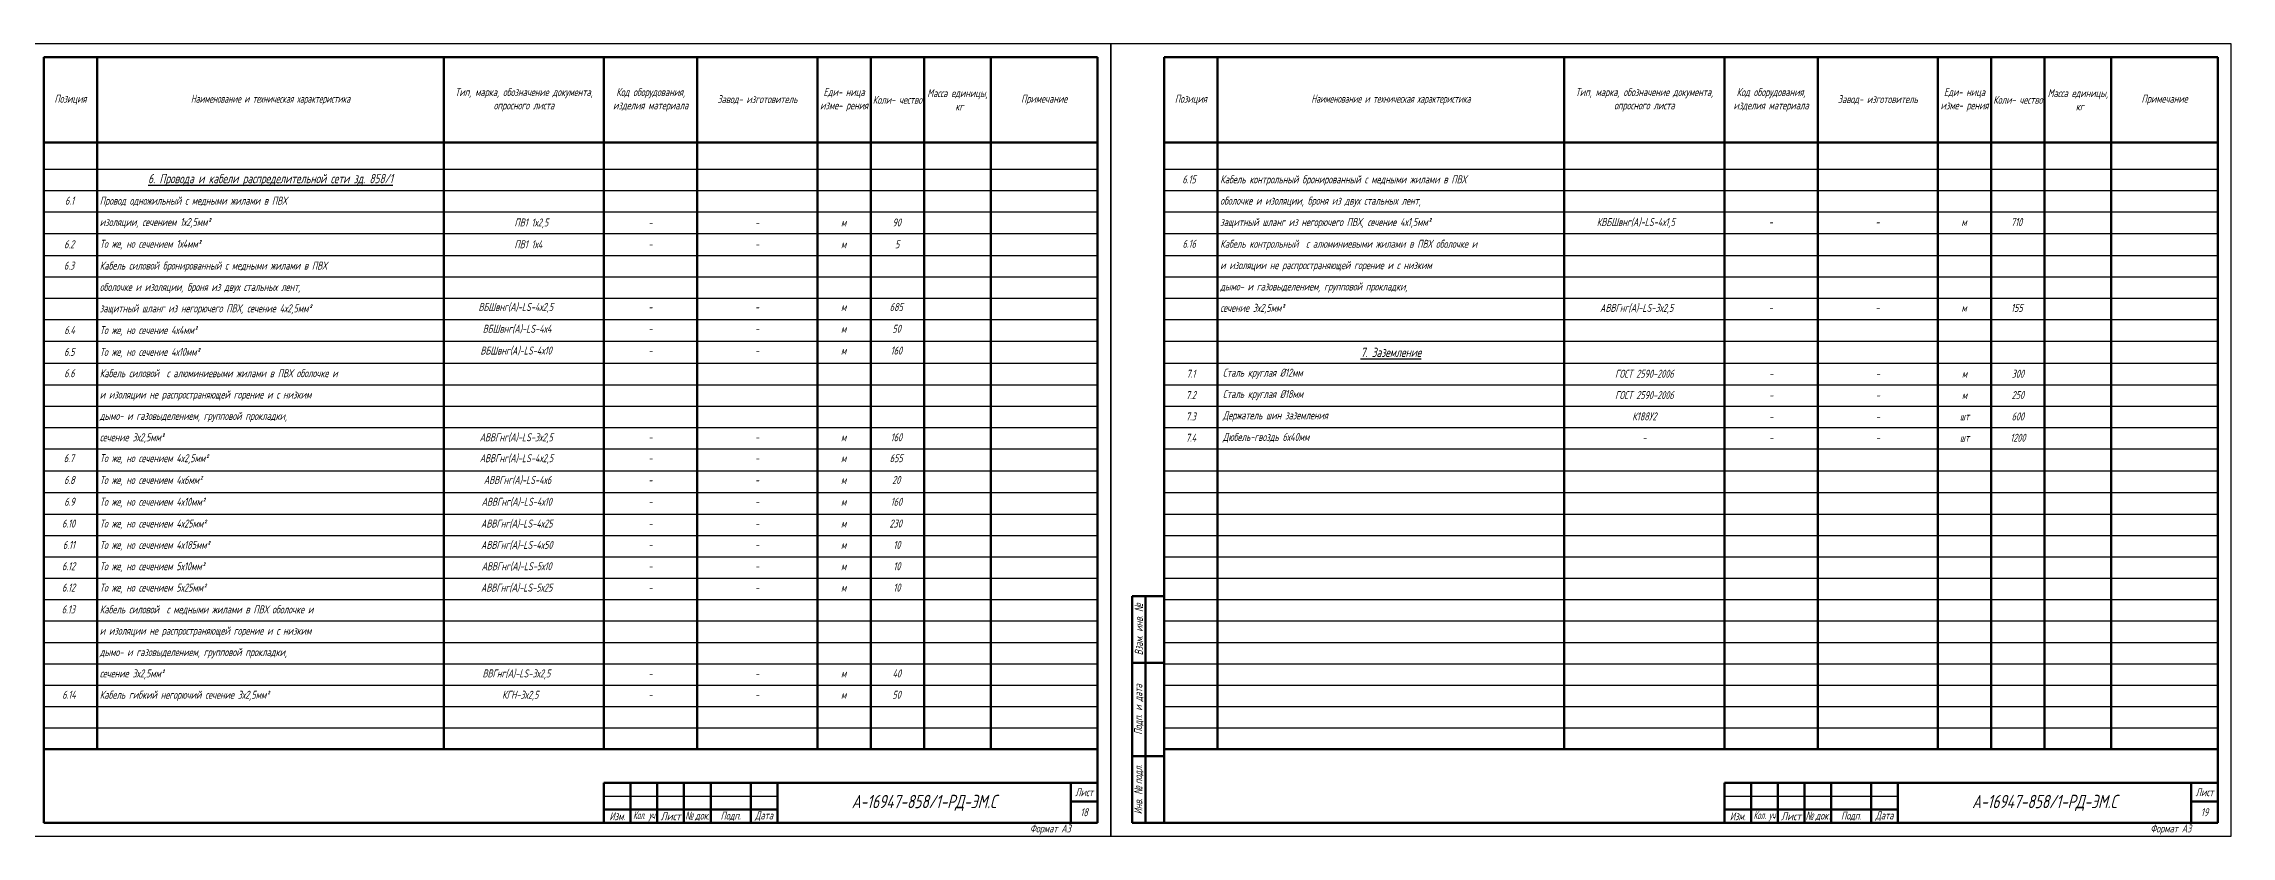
# Model space of a CAD drawing. Header units: millimetres. Extents: x -10490 to 5162, y -5053 to 76.
# Drawn here: x 4342 to 5162, y -344 to -47 of the extents above; entities that cross this region are included whole.
import ezdxf

# ---------------------------------------------------------------- set-up
doc = ezdxf.new("R2010")
doc.units = ezdxf.units.MM
for name, color, linetype, lineweight in [('Рамка толстая', 7, 'Continuous', 60), ('Рамка тонкая', 5, 'Continuous', 25), ('Спецификация', 9, 'Continuous', 25), ('Текст', 2, 'Continuous', 25), ('Штампы', 252, 'Continuous', 25)]:
    doc.layers.add(name, color=color, linetype=linetype, lineweight=lineweight)
doc.styles.add('SIMPLEX', font='simplex.shx', dxfattribs={"width": 0.7, "oblique": 15})

# ---------------------------------------------------------------- blocks, each defined once
blk = doc.blocks.new('A$C64336E77')
at = {"layer": 'Рамка толстая'}
for p, q in [((20, 5), (20, 292)), ((20, 292), (415, 292)), ((415, 292), (415, 5)), ((20, 5), (415, 5))]:
    blk.add_line(p, q, dxfattribs=at)
at = {"layer": 'Рамка тонкая'}
for p, q in [((0, 297), (0, 0)), ((420, 297), (0, 297)), ((420, 0), (420, 297)), ((0, 0), (420, 0))]:
    blk.add_line(p, q, dxfattribs=at)

msp = doc.modelspace()

# ---------------------------------------------------------------- linework, layer by layer
at = {"layer": 'Спецификация', "lineweight": 60}
for p, q in [((4341.95639, -52.14683), (4736.95639, -52.14683)), ((4361.95639, -52.14683), (4361.95639, -311.48017)), ((4491.95639, -52.14683), (4491.95639, -311.48017)), ((4551.95639, -52.14683), (4551.95639, -311.48017)), ((4586.95639, -52.14683), (4586.95639, -311.48017)), ((4631.95639, -52.14683), (4631.95639, -311.48017)), ((4651.95639, -52.14683), (4651.95639, -311.48017)), ((4671.95639, -52.14683), (4671.95639, -311.48017)), ((4696.95639, -52.14683), (4696.95639, -311.48017)), ((4736.95639, -52.14683), (4736.95639, -311.48017)), ((4761.95639, -52.14683), (5156.95639, -52.14683)), ((4781.95639, -52.14683), (4781.95639, -311.48017)), ((4911.95639, -52.14683), (4911.95639, -311.48017)), ((4971.95639, -52.14683), (4971.95639, -311.48017)), ((5006.95639, -52.14683), (5006.95639, -311.48017)), ((5051.95639, -52.14683), (5051.95639, -311.48017)), ((5071.95639, -52.14683), (5071.95639, -311.48017)), ((5091.95639, -52.14683), (5091.95639, -311.48017)), ((5116.95639, -52.14683), (5116.95639, -311.48017)), ((5156.95639, -52.14683), (5156.95639, -311.48017)), ((4341.95639, -84.14683), (4736.95639, -84.14683)), ((4761.95639, -84.14683), (5156.95639, -84.14683)), ((4341.95639, -311.48017), (4736.95639, -311.48017)), ((4761.95639, -311.48017), (5156.95639, -311.48017))]:
    msp.add_line(p, q, dxfattribs=at)
at = {"layer": 'Спецификация', "color": 5}
for p, q in [((4341.95639, -94.14683), (4736.95639, -94.14683)), ((4761.95639, -94.14683), (5156.95639, -94.14683)), ((4341.95639, -102.14683), (4736.95639, -102.14683)), ((4761.95639, -102.14683), (5156.95639, -102.14683)), ((4341.95639, -110.14683), (4736.95639, -110.14683)), ((4761.95639, -110.14683), (5156.95639, -110.14683)), ((4341.95639, -118.3135), (4736.95639, -118.3135)), ((4761.95639, -118.3135), (5156.95639, -118.3135)), ((4341.95639, -126.48017), (4736.95639, -126.48017)), ((4761.95639, -126.48017), (5156.95639, -126.48017)), ((4341.95639, -134.48017), (4736.95639, -134.48017)), ((4761.95639, -134.48017), (5156.95639, -134.48017)), ((4341.95639, -142.48017), (4736.95639, -142.48017)), ((4761.95639, -142.48017), (5156.95639, -142.48017)), ((4341.95639, -150.48017), (4736.95639, -150.48017)), ((4761.95639, -150.48017), (5156.95639, -150.48017)), ((4341.95639, -158.64683), (4736.95639, -158.64683)), ((4761.95639, -158.64683), (5156.95639, -158.64683)), ((4341.95639, -166.8135), (4736.95639, -166.8135)), ((4761.95639, -166.8135), (5156.95639, -166.8135)), ((4341.95639, -174.98017), (4736.95639, -174.98017)), ((4761.95639, -174.98017), (5156.95639, -174.98017)), ((4341.95639, -182.98017), (4736.95639, -182.98017)), ((4761.95639, -182.98017), (5156.95639, -182.98017)), ((4341.95639, -190.98017), (4736.95639, -190.98017)), ((4761.95639, -190.98017), (5156.95639, -190.98017)), ((4341.95639, -198.98017), (4736.95639, -198.98017)), ((4761.95639, -198.98017), (5156.95639, -198.98017)), ((4341.95639, -207.14683), (4736.95639, -207.14683)), ((4761.95639, -207.14683), (5156.95639, -207.14683)), ((4341.95639, -215.3135), (4736.95639, -215.3135)), ((4761.95639, -215.3135), (5156.95639, -215.3135)), ((4341.95639, -223.48017), (4736.95639, -223.48017)), ((4761.95639, -223.48017), (5156.95639, -223.48017)), ((4341.95639, -231.48017), (4736.95639, -231.48017)), ((4761.95639, -231.48017), (5156.95639, -231.48017)), ((4341.95639, -239.48017), (4736.95639, -239.48017)), ((4761.95639, -239.48017), (5156.95639, -239.48017)), ((4341.95639, -247.48017), (4736.95639, -247.48017)), ((4761.95639, -247.48017), (5156.95639, -247.48017)), ((4341.95639, -255.48017), (4736.95639, -255.48017)), ((4761.95639, -255.48017), (5156.95639, -255.48017)), ((4341.95639, -263.48017), (4736.95639, -263.48017)), ((4761.95639, -263.48017), (5156.95639, -263.48017)), ((4341.95639, -271.48017), (4736.95639, -271.48017)), ((4761.95639, -271.48017), (5156.95639, -271.48017)), ((4341.95639, -279.48017), (4736.95639, -279.48017)), ((4761.95639, -279.48017), (5156.95639, -279.48017)), ((4341.95639, -287.48017), (4736.95639, -287.48017)), ((4761.95639, -287.48017), (5156.95639, -287.48017)), ((4341.95639, -295.48017), (4736.95639, -295.48017)), ((4761.95639, -295.48017), (5156.95639, -295.48017)), ((4341.95639, -303.48017), (4736.95639, -303.48017)), ((4761.95639, -303.48017), (5156.95639, -303.48017))]:
    msp.add_line(p, q, dxfattribs=at)
at = {"layer": 'Штампы', "lineweight": 60}
for p, q in [((4749.95639, -339.14683), (4749.95639, -254.14683)), ((4749.95639, -254.14683), (4761.95639, -254.14683)), ((4754.95639, -339.14683), (4754.95639, -254.14683)), ((4749.95639, -279.14683), (4761.95639, -279.14683)), ((4749.95639, -314.14683), (4761.95639, -314.14683)), ((4551.95639, -324.14683), (4736.95639, -324.14683)), ((4551.95639, -324.14683), (4551.95639, -339.14683)), ((4561.95639, -324.14683), (4561.95639, -339.14683)), ((4571.95639, -324.14683), (4571.95639, -339.14683)), ((4581.95639, -324.14683), (4581.95639, -339.14683)), ((4591.95639, -324.14683), (4591.95639, -339.14683)), ((4606.95639, -324.14683), (4606.95639, -339.14683)), ((4616.95639, -324.14683), (4616.95639, -339.14683)), ((4726.95639, -324.14683), (4726.95639, -339.14683)), ((4736.95639, -324.14683), (4736.95639, -339.14683)), ((4971.95639, -324.14683), (5156.95639, -324.14683)), ((4971.95639, -324.14683), (4971.95639, -339.14683)), ((4981.95639, -324.14683), (4981.95639, -339.14683)), ((4991.95639, -324.14683), (4991.95639, -339.14683)), ((5001.95639, -324.14683), (5001.95639, -339.14683)), ((5011.95639, -324.14683), (5011.95639, -339.14683)), ((5026.95639, -324.14683), (5026.95639, -339.14683)), ((5036.95639, -324.14683), (5036.95639, -339.14683)), ((5146.95639, -324.14683), (5146.95639, -339.14683)), ((5156.95639, -324.14683), (5156.95639, -339.14683)), ((4551.95639, -334.14683), (4616.95639, -334.14683)), ((4726.95639, -331.14683), (4736.95639, -331.14683)), ((4971.95639, -334.14683), (5036.95639, -334.14683)), ((5146.95639, -331.14683), (5156.95639, -331.14683)), ((4551.95639, -339.14683), (4736.95639, -339.14683)), ((4749.95639, -339.14683), (4761.95639, -339.14683)), ((4971.95639, -339.14683), (5156.95639, -339.14683))]:
    msp.add_line(p, q, dxfattribs=at)
at = {"layer": 'Штампы', "color": 5, "lineweight": 25}
for p, q in [((4551.95639, -329.14683), (4616.95639, -329.14683)), ((4971.95639, -329.14683), (5036.95639, -329.14683))]:
    msp.add_line(p, q, dxfattribs=at)
at = {"layer": 'Штампы', "color": 8, "lineweight": 0}
for p, q in [((4551.95639, -344.14683), (4736.95639, -344.14683)), ((4971.95639, -344.14683), (5156.95639, -344.14683))]:
    msp.add_line(p, q, dxfattribs=at)

# ---------------------------------------------------------------- block references
for p in [(4321.9564, -344.14683), (4741.9564, -344.14683)]:
    msp.add_blockref('A$C64336E77', p)

# ---------------------------------------------------------------- texts
at = {"layer": 'Спецификация', "color": 2, "style": 'SIMPLEX'}
for s, insert, char_height, width, attachment_point in [('{\\C2;Тип, марка, обозначение документа, опросного листа}', (4521.95639, -68.14683), 3, 60, 5), ('{\\C2;Код оборудования, изделия материала}', (4569.45639, -68.14683), 3, 35, 5), ('{\\C2;Еди- ница изме- рения}', (4641.95639, -68.14683), 3, 20, 5), ('{\\C2;Масса единицы,  кг}', (4684.45639, -68.14683), 3, 25, 5), ('{\\C2;Тип, марка, обозначение документа, опросного листа}', (4941.95639, -68.14683), 3, 60, 5), ('{\\C2;Код оборудования, изделия материала}', (4989.45639, -68.14683), 3, 35, 5), ('{\\C2;Еди- ница изме- рения}', (5061.95639, -68.14683), 3, 20, 5), ('{\\C2;Масса единицы,  кг}', (5104.45639, -68.14683), 3, 25, 5), ('{\\C2;Позиция}', (4351.95639, -68.14683), 3, 20, 5), ('{\\Fgost|c204;\\Q15;\\C2;Наименование и техническая характеристика}', (4426.95639, -68.14683), 3, 130, 5), ('{\\C2;Завод- изготовитель}', (4609.45639, -68.14683), 3, 45, 5), ('{\\C2;Коли- чество}', (4661.95639, -68.14683), 3, 20, 5), ('{\\C2;Примечание}', (4716.95639, -68.14683), 3, 40, 5), ('{\\C2;Позиция}', (4771.95639, -68.14683), 3, 20, 5), ('{\\Fgost|c204;\\Q15;\\C2;Наименование и техническая характеристика}', (4846.95639, -68.14683), 3, 130, 5), ('{\\C2;Завод- изготовитель}', (5029.45639, -68.14683), 3, 45, 5), ('{\\C2;Коли- чество}', (5081.95639, -68.14683), 3, 20, 5), ('{\\C2;Примечание}', (5136.95639, -68.14683), 3, 40, 5), ('{\\L6. Провода и кабели распределительной сети зд. 858/1}', (4426.95639, -98.14683), 3.5, 126, 5), ('{\\L7. Заземление}', (4846.95639, -162.8135), 3.5, 126, 5), ('7.1', (4771.95639, -170.8135), 3, 20, 5), ('Сталь круглая %%C12мм', (4783.95639, -170.8135), 3, 126, 4), ('ГОСТ 2590-2006', (4941.95639, -170.8135), 3, 60, 5), ('-', (4989.45639, -170.8135), 3, 35, 5), ('-', (5029.45639, -170.8135), 3, 45, 5), ('м', (5061.95639, -170.8135), 3, 20, 5), ('300', (5081.95639, -170.8135), 3, 20, 5), ('7.2', (4771.95639, -178.8135), 3, 20, 5), ('Сталь круглая %%C18мм', (4783.95639, -178.8135), 3, 126, 4), ('ГОСТ 2590-2006', (4941.95639, -178.8135), 3, 60, 5), ('-', (4989.45639, -178.8135), 3, 35, 5), ('-', (5029.45639, -178.8135), 3, 45, 5), ('м', (5061.95639, -178.8135), 3, 20, 5), ('250', (5081.95639, -178.8135), 3, 20, 5), ('7.3', (4771.95639, -186.8135), 3, 20, 5), ('Держатель шин заземления', (4783.95639, -186.8135), 3, 126, 4), ('К188У2', (4941.95639, -186.8135), 3, 60, 5), ('-', (4989.45639, -186.8135), 3, 35, 5), ('-', (5029.45639, -186.8135), 3, 45, 5), ('шт', (5061.95639, -186.8135), 3, 20, 5), ('600', (5081.95639, -186.8135), 3, 20, 5), ('7.4', (4771.95639, -194.8135), 3, 20, 5), ('Дюбель-гвоздь 6х40мм', (4783.95639, -194.8135), 3, 126, 4), ('-', (4941.95639, -194.8135), 3, 60, 5), ('-', (4989.45639, -194.8135), 3, 35, 5), ('-', (5029.45639, -194.8135), 3, 45, 5), ('шт', (5061.95639, -194.8135), 3, 20, 5), ('1200', (5081.95639, -194.8135), 3, 20, 5)]:
    msp.add_mtext(s, dxfattribs=dict(at, insert=insert, char_height=char_height, width=width, attachment_point=attachment_point))
at = {"layer": 'Текст', "char_height": 3, "attachment_point": 1, "style": 'SIMPLEX'}
for s, width, heights, insert in [('\\pi6.8055;6.15', 20, [0], (4761.95639, -96.45809)), ('{\\W0.7;Кабель контрольный бронированный с медными жилами в ПВХ  }', 129, [0], (4782.95639, -96.45809)), ('\\pi7.9555;6.1', 20, [0], (4341.95639, -104.45809)), ('Провод одножильный с медными жилами в ПВХ', 129, [0], (4362.95639, -104.45809)), ('оболочке и изоляции, броня из двух стальных лент, ', 129, [0], (4782.95639, -104.45809)), ('изоляции, сечением 1х2,5мм²', 129, [0], (4362.95639, -112.45809)), ('\\pi26.428;ПВ1 1х2,5', 60, [0], (4491.95639, -112.62476)), ('\\pi16.6;-', 35, [0], (4551.95639, -112.62476)), ('\\pi21.6;-', 45, [0], (4586.95639, -112.62476)), ('\\pi8.8437;м', 20, [3.5], (4631.95639, -112.62476)), ('\\pi8.1321;90', 20, [3.5], (4651.95639, -112.62476)), ('защитный шланг из негорючего ПВХ, сечение 4х1,5мм²', 129, [0], (4782.95639, -112.45809)), ('\\pi12.148;КВБШвнг(А)-LS-4х1,5', 60, [0], (4911.95639, -112.45809)), ('\\pi16.6;-', 35, [0], (4971.95639, -112.45809)), ('\\pi21.6;-', 45, [0], (5006.95639, -112.45809)), ('\\pi8.8437;м', 20, [3.5], (5051.95639, -112.45809)), ('\\pi7.4246;710', 20, [3.5], (5071.95639, -112.45809)), ('\\pi7.6321;6.2', 20, [0], (4341.95639, -120.79142)), ('То же, но сечением 1х4мм²', 129, [0], (4362.95639, -120.62476)), ('\\pi26.428;ПВ1 1х4', 60, [0], (4491.95639, -120.79142)), ('\\pi16.6;-', 35, [0], (4551.95639, -120.79142)), ('\\pi21.6;-', 45, [0], (4586.95639, -120.79142)), ('\\pi8.8437;м', 20, [3.5], (4631.95639, -120.79142)), ('\\pi9.0746;5', 20, [3.5], (4651.95639, -120.79142)), ('\\pi6.8629;6.16', 20, [0], (4761.95639, -120.62476)), ('{\\W0.7;Кабель контрольный  с алюминиевыми жилами в ПВХ оболочке и }', 129, [0], (4782.95639, -120.62476)), ('\\pi7.5555;6.3', 20, [0], (4341.95639, -128.79142)), ('Кабель силовой бронированный с медными жилами в ПВХ  ', 129, [0], (4362.95639, -128.79142)), ('и изоляции не распространяющей горение и с низким ', 129, [0], (4782.95639, -128.62476)), ('оболочке и изоляции, броня из двух стальных лент, ', 129, [0], (4362.95639, -136.79142)), ('дымо- и газовыделением, групповой прокладки,', 129, [0], (4782.95639, -136.62476)), ('защитный шланг из негорючего ПВХ, сечение 4х2,5мм²', 129, [0], (4362.95639, -144.79142)), ('\\pi12.948;ВБШвнг(А)-LS-4х2,5', 60, [0], (4491.95639, -144.29142)), ('\\pi16.6;-', 35, [0], (4551.95639, -144.29142)), ('\\pi21.6;-', 45, [0], (4586.95639, -144.29142)), ('\\pi8.8437;м', 20, [3.5], (4631.95639, -144.29142)), ('\\pi7.1055;685', 20, [3.5], (4651.95639, -144.29142)), ('сечение 3х2,5мм²', 129, [0], (4782.95639, -144.62476)), ('\\pi13.398;АВВГнг(А)-LS-3х2,5', 60, [0], (4911.95639, -144.62476)), ('\\pi16.6;-', 35, [0], (4971.95639, -144.62476)), ('\\pi21.6;-', 45, [0], (5006.95639, -144.62476)), ('\\pi8.8437;м', 20, [3.5], (5051.95639, -144.62476)), ('\\pi7.4481;155', 20, [3.5], (5071.95639, -144.62476)), ('\\pi7.7055;6.4', 20, [0], (4341.95639, -152.95809)), ('То же, но сечение 4х4мм²', 129, [0], (4362.95639, -152.95809)), ('\\pi14.548;ВБШвнг(А)-LS-4х4', 60, [0], (4491.95639, -152.45809)), ('\\pi16.6;-', 35, [0], (4551.95639, -152.45809)), ('\\pi21.6;-', 45, [0], (4586.95639, -152.45809)), ('\\pi8.8437;м', 20, [3.5], (4631.95639, -152.45809)), ('\\pi8.1012;50', 20, [3.5], (4651.95639, -152.45809)), ('\\pi7.6055;6.5', 20, [0], (4341.95639, -161.12476)), ('То же, но сечение 4х10мм²', 129, [0], (4362.95639, -161.12476)), ('\\pi13.675;ВБШвнг(А)-LS-4х10', 60, [0], (4491.95639, -160.62476)), ('\\pi16.6;-', 35, [0], (4551.95639, -160.62476)), ('\\pi21.6;-', 45, [0], (4586.95639, -160.62476)), ('\\pi8.8437;м', 20, [3.5], (4631.95639, -160.62476)), ('\\pi7.4746;160', 20, [3.5], (4651.95639, -160.62476)), ('\\pi7.6629;6.6', 20, [0], (4341.95639, -169.12476)), ('Кабель силовой  с алюминиевыми жилами в ПВХ оболочке и ', 129, [0], (4362.95639, -169.12476)), ('и изоляции не распространяющей горение и с низким ', 129, [0], (4362.95639, -177.12476)), ('дымо- и газовыделением, групповой прокладки,', 129, [0], (4362.95639, -185.12476)), ('сечение 3х2,5мм²', 129, [0], (4362.95639, -193.12476)), ('\\pi13.398;АВВГнг(А)-LS-3х2,5', 60, [0], (4491.95639, -193.12476)), ('\\pi16.6;-', 35, [0], (4551.95639, -193.12476)), ('\\pi21.6;-', 45, [0], (4586.95639, -193.12476)), ('\\pi8.8437;м', 20, [3.5], (4631.95639, -193.12476)), ('\\pi7.4746;160', 20, [3.5], (4651.95639, -193.12476)), ('\\pi7.5055;6.7', 20, [0], (4341.95639, -200.95809)), ('То же, но сечением 4х2,5мм²', 129, [0], (4362.95639, -200.95809)), ('\\pi13.398;АВВГнг(А)-LS-4х2,5', 60, [0], (4491.95639, -200.95809)), ('\\pi16.6;-', 35, [0], (4551.95639, -200.95809)), ('\\pi21.6;-', 45, [0], (4586.95639, -200.95809)), ('\\pi8.8437;м', 20, [3.5], (4631.95639, -200.95809)), ('\\pi7.1055;655', 20, [3.5], (4651.95639, -200.95809)), ('\\pi7.6129;6.8', 20, [0], (4341.95639, -209.12476)), ('То же, но сечением 4х6мм²', 129, [0], (4362.95639, -209.12476)), ('\\pi14.955;АВВГнг(А)-LS-4х6', 60, [0], (4491.95639, -209.12476)), ('\\pi16.6;-', 35, [0], (4551.95639, -209.12476)), ('\\pi21.6;-', 45, [0], (4586.95639, -209.12476)), ('\\pi8.8437;м', 20, [3.5], (4631.95639, -209.12476)), ('\\pi8.0246;20', 20, [3.5], (4651.95639, -209.12476)), ('\\pi7.6629;6.9', 20, [0], (4341.95639, -217.29142)), ('То же, но сечением 4х10мм²', 129, [0], (4362.95639, -217.29142)), ('\\pi14.125;АВВГнг(А)-LS-4х10', 60, [0], (4491.95639, -217.29142)), ('\\pi16.6;-', 35, [0], (4551.95639, -217.29142)), ('\\pi21.6;-', 45, [0], (4586.95639, -217.29142)), ('\\pi8.8437;м', 20, [3.5], (4631.95639, -217.29142)), ('\\pi7.4746;160', 20, [3.5], (4651.95639, -217.29142)), ('\\pi6.8321;6.10', 20, [0], (4341.95639, -225.45809)), ('То же, но сечением 4х25мм²', 129, [0], (4362.95639, -225.45809)), ('\\pi13.898;АВВГнг(А)-LS-4х25', 60, [0], (4491.95639, -225.45809)), ('\\pi16.6;-', 35, [0], (4551.95639, -225.45809)), ('\\pi21.6;-', 45, [0], (4586.95639, -225.45809)), ('\\pi8.8437;м', 20, [3.5], (4631.95639, -225.45809)), ('\\pi7.0246;230', 20, [3.5], (4651.95639, -225.45809)), ('\\pi7.1555;6.11', 20, [0], (4341.95639, -233.45809)), ('То же, но сечением 4х185мм²', 129, [0], (4362.95639, -233.45809)), ('\\pi13.925;АВВГнг(А)-LS-4х50', 60, [0], (4491.95639, -233.45809)), ('\\pi16.6;-', 35, [0], (4551.95639, -233.45809)), ('\\pi21.6;-', 45, [0], (4586.95639, -233.45809)), ('\\pi8.8437;м', 20, [3.5], (4631.95639, -233.45809)), ('\\pi8.4746;10', 20, [3.5], (4651.95639, -233.45809)), ('\\pi6.8321;6.12', 20, [0], (4341.95639, -241.45809)), ('То же, но сечением 5х10мм²', 129, [0], (4362.95639, -241.45809)), ('\\pi14.125;АВВГнг(А)-LS-5х10', 60, [0], (4491.95639, -241.45809)), ('\\pi16.6;-', 35, [0], (4551.95639, -241.45809)), ('\\pi21.6;-', 45, [0], (4586.95639, -241.45809)), ('\\pi8.8437;м', 20, [3.5], (4631.95639, -241.45809)), ('\\pi8.4746;10', 20, [3.5], (4651.95639, -241.45809)), ('\\pi6.8321;6.12', 20, [0], (4341.95639, -249.45809)), ('То же, но сечением 5х25мм²', 129, [0], (4362.95639, -249.45809)), ('\\pi13.898;АВВГнг(А)-LS-5х25', 60, [0], (4491.95639, -249.45809)), ('\\pi16.6;-', 35, [0], (4551.95639, -249.45809)), ('\\pi21.6;-', 45, [0], (4586.95639, -249.45809)), ('\\pi8.8437;м', 20, [3.5], (4631.95639, -249.45809)), ('\\pi8.4746;10', 20, [3.5], (4651.95639, -249.45809)), ('\\pi6.7555;6.13', 20, [0], (4341.95639, -257.62476)), ('Кабель силовой  с медными жилами в ПВХ оболочке и ', 129, [0], (4362.95639, -257.62476)), ('и изоляции не распространяющей горение и с низким ', 129, [0], (4362.95639, -265.62476)), ('дымо- и газовыделением, групповой прокладки,', 129, [0], (4362.95639, -273.62476)), ('сечение 3х2,5мм²', 129, [0], (4362.95639, -281.62476)), ('\\pi14.448;ВВГнг(А)-LS-3х2,5', 60, [0], (4491.95639, -281.62476)), ('\\pi16.6;-', 35, [0], (4551.95639, -281.62476)), ('\\pi21.6;-', 45, [0], (4586.95639, -281.62476)), ('\\pi8.8437;м', 20, [3.5], (4631.95639, -281.62476)), ('\\pi8.1586;40', 20, [3.5], (4651.95639, -281.62476)), ('\\pi6.9055;6.14', 20, [0], (4341.95639, -289.62476)), ('Кабель гибкий негорючий сечение 3х2,5мм²', 129, [0], (4362.95639, -289.62476)), ('\\pi21.798;КГН-3х2,5', 60, [0], (4491.95639, -289.62476)), ('\\pi16.6;-', 35, [0], (4551.95639, -289.62476)), ('\\pi21.6;-', 45, [0], (4586.95639, -289.62476)), ('\\pi8.8437;м', 20, [3.5], (4631.95639, -289.62476)), ('\\pi8.1012;50', 20, [3.5], (4651.95639, -289.62476))]:
    msp.add_mtext_dynamic_manual_height_columns(s, width=width, gutter_width=12.5, heights=heights, dxfattribs=dict(at, insert=insert))
at = {"layer": 'Штампы', "color": 2, "char_height": 3, "attachment_point": 5, "rotation": 90, "style": 'SIMPLEX'}
for s, insert, width in [('Взам. инв. {\\fArial|b0|i0|c204|p34;№}', (4752.45639, -266.64683), 25), ('Подп. и дата', (4752.45639, -296.64683), 35), ('Инв. {\\fArial|b0|i0|c204|p34;№ }подл.', (4752.45639, -326.64683), 25)]:
    msp.add_mtext(s, dxfattribs=dict(at, insert=insert, width=width))
at = {"layer": 'Штампы', "color": 2, "style": 'SIMPLEX'}
for s, insert, char_height, width, attachment_point in [('{\\W0.7;Лист}', (4731.95639, -327.64683), 3, 10, 5), ('{\\W0.7;Лист}', (5151.95639, -327.64683), 3, 10, 5), ('Изм.', (4556.95639, -336.64683), 3, 10, 5), ('{\\W0.5;Кол. уч}', (4566.95639, -336.64683), 3, 10, 5), ('{\\W0.8;Лист}', (4576.95639, -336.64683), 3, 10, 5), ('{\\fArial|b0|i0|c204|p34;\\W0.6;№ \\Fsimplex|c204;док.}', (4586.95639, -336.64683), 3, 10, 5), ('Подп.', (4599.45639, -336.64683), 3, 15, 5), ('{\\W0.7;Дата}', (4611.95639, -336.64683), 3, 10, 5), ('А-16947-858/1-РД-ЭМ.С', (4671.95639, -331.64683), 5, 110, 5), ('18', (4731.95639, -335.14683), 3, 10, 5), ('Изм.', (4976.95639, -336.64683), 3, 10, 5), ('{\\W0.5;Кол. уч}', (4986.95639, -336.64683), 3, 10, 5), ('{\\W0.8;Лист}', (4996.95639, -336.64683), 3, 10, 5), ('{\\fArial|b0|i0|c204|p34;\\W0.6;№ \\Fsimplex|c204;док.}', (5006.95639, -336.64683), 3, 10, 5), ('Подп.', (5019.45639, -336.64683), 3, 15, 5), ('{\\W0.7;Дата}', (5031.95639, -336.64683), 3, 10, 5), ('А-16947-858/1-РД-ЭМ.С', (5091.95639, -331.64683), 5, 110, 5), ('19', (5151.95639, -335.14683), 3, 10, 5), ('Формат А3', (4726.95639, -341.64683), 3, 165, 6), ('Формат А3', (5146.95639, -341.64683), 3, 165, 6)]:
    msp.add_mtext(s, dxfattribs=dict(at, insert=insert, char_height=char_height, width=width, attachment_point=attachment_point))

doc.saveas('drawing.dxf')
